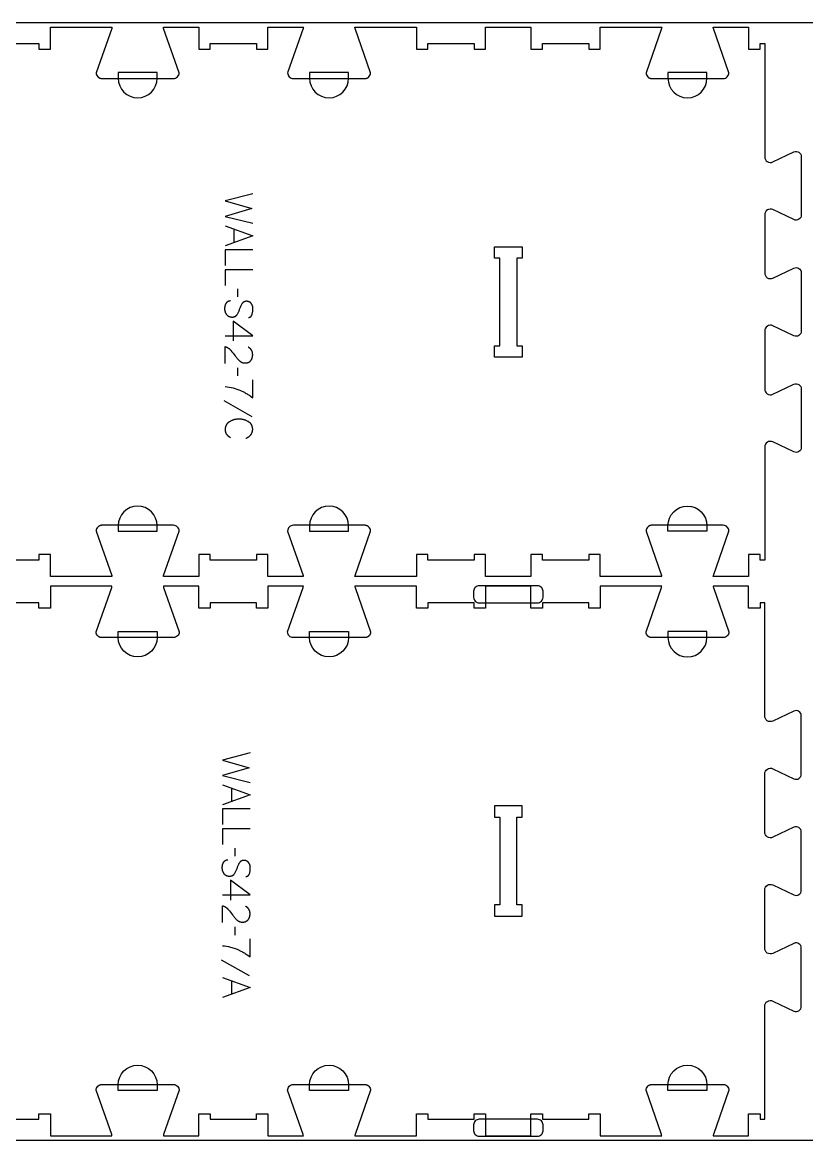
# Model space of a CAD drawing. Extents: x -1151 to 2032, y -19593 to -11999.
# Drawn here: x 500 to 1356, y -15243 to -14023 of the extents above; entities that cross this region are included whole.
import ezdxf

# ---------------------------------------------------------------- set-up
doc = ezdxf.new("R2010")
doc.units = 0
for name, color, linetype in [('0_SHEET_SPRUCEPLY_2440X122', 1, 'CONTINUOUS'), ('1_ANYTOOL_1MMDEEP_LABELS_S', 2, 'CONTINUOUS'), ('3_ANYTOOL_CUTTHROUGH_INSID', 4, 'CONTINUOUS'), ('4_ANYTOOL_CUTTHROUGH_OUTSI', 5, 'CONTINUOUS'), ('5_ANYTOOL_HALF_MILL_9MM_IN', 3, 'CONTINUOUS')]:
    doc.layers.add(name, color=color, linetype=linetype)

msp = doc.modelspace()

# ---------------------------------------------------------------- linework, layer by layer
at = {"layer": '0_SHEET_SPRUCEPLY_2440X122'}
msp.add_lwpolyline([(1660.5, -14023.3), (1660.5, -15243.3), (-779.5, -15243.3), (-779.5, -14023.3)], close=True, dxfattribs=at)
at = {"layer": '1_ANYTOOL_1MMDEEP_LABELS_S'}
for points in [[(751.2, -14210.4), (721.2, -14218.1), (750.3, -14226.5), (721.2, -14235), (751.2, -14242.5)], [(721.2, -14245.1), (751.2, -14256), (721.2, -14267)], [(730.7, -14248.5), (730.7, -14263.5)], [(751.2, -14271.3), (721.2, -14271.3), (721.2, -14288.4)], [(751.2, -14293.1), (721.2, -14293.1), (721.2, -14310.2)], [(735.1, -14322.9), (735, -14314.1)], [(746.6, -14345.1), (746.8, -14345.1), (746.9, -14345.1), (747, -14345.1), (747, -14345.1), (747.1, -14345.1), (747.2, -14345.1), (747.3, -14345.1), (747.4, -14345), (747.5, -14345), (747.6, -14345), (747.7, -14345), (747.7, -14345), (747.8, -14344.9), (747.9, -14344.9), (748, -14344.9), (748.1, -14344.9), (748.1, -14344.8), (748.2, -14344.8), (748.3, -14344.8), (748.4, -14344.8), (748.4, -14344.7), (748.5, -14344.7), (748.6, -14344.6), (748.6, -14344.6), (748.7, -14344.6), (748.8, -14344.5), (748.8, -14344.5), (748.9, -14344.4), (749, -14344.4), (749, -14344.3), (749.1, -14344.3), (749.2, -14344.2), (749.2, -14344.2), (749.3, -14344.1), (749.3, -14344.1), (749.4, -14344), (749.5, -14343.9), (749.5, -14343.9), (749.6, -14343.8), (749.6, -14343.8), (749.7, -14343.7), (749.7, -14343.6), (749.8, -14343.6), (749.8, -14343.5), (749.9, -14343.4), (749.9, -14343.3), (750, -14343.3), (750, -14343.2), (750.1, -14343.1), (750.1, -14343), (750.1, -14342.9), (750.2, -14342.8), (750.3, -14342.6), (750.4, -14342.4), (750.4, -14342.2), (750.5, -14342), (750.6, -14341.8), (750.8, -14341), (751, -14340.2), (751.1, -14339.4), (751.3, -14338.7), (751.3, -14338.3), (751.4, -14337.9), (751.4, -14337.5), (751.5, -14337.2), (751.5, -14336.8), (751.5, -14336.4), (751.5, -14336.1), (751.5, -14335.7), (751.5, -14335.5), (751.5, -14335.3), (751.5, -14335.1), (751.5, -14334.9), (751.5, -14334.8), (751.4, -14334.6), (751.4, -14334.4), (751.4, -14334.2), (751.4, -14334), (751.3, -14333.8), (751.3, -14333.6), (751.3, -14333.5), (751.2, -14333.3), (751.2, -14333.1), (751.1, -14332.9), (751.1, -14332.8), (751, -14332.6), (750.9, -14332.4), (750.9, -14332.2), (750.8, -14332.1), (750.7, -14331.9), (750.7, -14331.7), (750.6, -14331.6), (750.5, -14331.4), (750.4, -14331.2), (750.3, -14331.1), (750.2, -14330.9), (750.1, -14330.7), (750, -14330.6), (749.9, -14330.4), (749.8, -14330.3), (749.7, -14330.1), (749.6, -14330), (749.5, -14329.8), (749.3, -14329.7), (749.2, -14329.5), (749.1, -14329.4), (749, -14329.3), (748.8, -14329.1), (748.7, -14329), (748.5, -14328.9), (748.4, -14328.8), (748.3, -14328.7), (748.1, -14328.6), (748, -14328.5), (747.8, -14328.4), (747.6, -14328.3), (747.5, -14328.2), (747.3, -14328.2), (747.1, -14328.1), (747, -14328), (746.8, -14328), (746.6, -14327.9), (746.4, -14327.9), (746.3, -14327.8), (746.1, -14327.8), (745.9, -14327.7), (745.7, -14327.7), (745.5, -14327.7), (745.3, -14327.7), (745.1, -14327.6), (744.9, -14327.6), (744.7, -14327.6), (744.5, -14327.6), (744.3, -14327.6), (744.1, -14327.6), (743.8, -14327.6), (743.6, -14327.7), (743.4, -14327.7), (743.2, -14327.7), (743.1, -14327.8), (742.9, -14327.8), (742.7, -14327.8), (742.5, -14327.9), (742.3, -14328), (742.1, -14328), (742.1, -14328), (742, -14328.1), (741.9, -14328.1), (741.8, -14328.2), (741.7, -14328.2), (741.6, -14328.2), (741.6, -14328.3), (741.5, -14328.3), (741.4, -14328.4), (741.3, -14328.4), (741.3, -14328.5), (741.2, -14328.5), (741.1, -14328.6), (741, -14328.6), (741, -14328.7), (740.9, -14328.7), (740.8, -14328.8), (740.7, -14328.8), (740.7, -14328.9), (740.6, -14329), (740.5, -14329), (740.5, -14329.1), (740.4, -14329.1), (740.3, -14329.2), (740.2, -14329.3), (740.1, -14329.5), (740, -14329.6), (739.9, -14329.8), (739.7, -14329.9), (739.6, -14330.1), (739.5, -14330.3), (739.4, -14330.4), (739, -14331.2), (738.7, -14331.9), (738.3, -14332.6), (737.9, -14333.4), (737.6, -14334.2), (737.3, -14335), (736.9, -14335.8), (736.6, -14336.6), (736.3, -14337.4), (736, -14338.2), (735.6, -14339), (735.3, -14339.8), (734.9, -14340.5), (734.5, -14341.3), (734.1, -14342), (733.7, -14342.7), (733.6, -14342.8), (733.5, -14343), (733.3, -14343.1), (733.3, -14343.2), (733.2, -14343.3), (733.2, -14343.4), (733.1, -14343.4), (733, -14343.5), (733, -14343.6), (732.9, -14343.6), (732.8, -14343.7), (732.8, -14343.8), (732.7, -14343.8), (732.6, -14343.9), (732.6, -14343.9), (732.5, -14344), (732.4, -14344.1), (732.3, -14344.1), (732.3, -14344.2), (732.2, -14344.2), (732.1, -14344.3), (732, -14344.3), (732, -14344.4), (731.9, -14344.4), (731.8, -14344.4), (731.7, -14344.5), (731.6, -14344.5), (731.5, -14344.6), (731.5, -14344.6), (731.4, -14344.6), (731.3, -14344.7), (731.2, -14344.7), (731.1, -14344.7), (731, -14344.8), (730.9, -14344.8), (730.8, -14344.8), (730.8, -14344.9), (730.6, -14344.9), (730.4, -14345), (730.2, -14345), (730, -14345), (729.8, -14345), (729.6, -14345.1), (729.4, -14345.1), (729.1, -14345.1), (728.9, -14345.1), (728.7, -14345.1), (728.5, -14345.1), (728.2, -14345.1), (728, -14345), (727.8, -14345), (727.6, -14345), (727.3, -14344.9), (727.1, -14344.9), (726.9, -14344.9), (726.7, -14344.8), (726.5, -14344.8), (726.3, -14344.7), (726.1, -14344.6), (725.9, -14344.6), (725.7, -14344.5), (725.5, -14344.4), (725.3, -14344.3), (725.2, -14344.2), (725, -14344.1), (724.8, -14344), (724.6, -14343.9), (724.5, -14343.8), (724.3, -14343.7), (724.2, -14343.6), (724, -14343.4), (723.9, -14343.3), (723.7, -14343.2), (723.6, -14343), (723.4, -14342.9), (723.3, -14342.7), (723.2, -14342.6), (723, -14342.4), (722.9, -14342.2), (722.8, -14342.1), (722.7, -14341.9), (722.5, -14341.5), (722.3, -14341.2), (722.1, -14340.8), (721.9, -14340.4), (721.7, -14340.1), (721.6, -14339.7), (721.5, -14339.5), (721.4, -14339.3), (721.4, -14339.1), (721.3, -14338.9), (721.3, -14338.7), (721.2, -14338.5), (721.2, -14338.3), (721.1, -14338.1), (721.1, -14337.9), (721, -14337.7), (721, -14337.5), (721, -14337.3), (720.9, -14337.1), (720.9, -14336.9), (720.9, -14336.5), (720.8, -14336.1), (720.8, -14335.7), (720.8, -14335.3), (720.8, -14334.9), (720.9, -14334.5), (720.9, -14334.1), (721, -14333.7), (721, -14333.3), (721.1, -14332.9), (721.2, -14332.5), (721.3, -14332.1), (721.4, -14331.8), (721.5, -14331.4), (721.7, -14331), (721.8, -14330.7), (722, -14330.3), (722.2, -14330), (722.4, -14329.6), (722.5, -14329.5), (722.6, -14329.3), (722.7, -14329.1), (722.8, -14329), (722.9, -14328.8), (723, -14328.7), (723.1, -14328.6), (723.3, -14328.4), (723.4, -14328.3), (723.5, -14328.2), (723.6, -14328.1), (723.8, -14328), (723.8, -14327.9), (723.9, -14327.9), (724, -14327.8), (724, -14327.8), (724.1, -14327.7), (724.2, -14327.7), (724.3, -14327.6), (724.3, -14327.6), (724.4, -14327.5), (724.5, -14327.5), (724.6, -14327.5), (724.6, -14327.4), (724.7, -14327.4), (724.8, -14327.3), (724.9, -14327.3), (724.9, -14327.3), (725, -14327.2), (725.1, -14327.2), (725.2, -14327.2), (725.3, -14327.2), (725.4, -14327.1), (725.6, -14327.1), (725.8, -14327), (725.9, -14327), (726.1, -14327), (726.3, -14326.9), (726.5, -14326.9), (726.7, -14326.9), (726.8, -14326.9), (727, -14326.9)], [(721.2, -14365.1), (751.2, -14365.2), (729.8, -14349.1)], [(729.8, -14349.1), (729.8, -14370.9)], [(721.2, -14395.3), (721.3, -14377), (721.7, -14377.2), (721.9, -14377.3), (722.2, -14377.3), (722.4, -14377.4), (722.6, -14377.5), (722.8, -14377.6), (723, -14377.7), (723.2, -14377.8), (723.4, -14377.9), (723.6, -14378), (723.8, -14378.1), (724, -14378.2), (724.2, -14378.4), (724.4, -14378.5), (724.6, -14378.6), (724.8, -14378.7), (725, -14378.9), (725.2, -14379), (725.4, -14379.1), (725.6, -14379.3), (725.7, -14379.4), (725.9, -14379.6), (726.1, -14379.7), (726.3, -14379.9), (726.4, -14380), (726.6, -14380.2), (726.8, -14380.4), (726.9, -14380.5), (727.1, -14380.7), (727.4, -14381.1), (728.6, -14382.6), (729.8, -14384.1), (731, -14385.6), (732.1, -14387.1), (732.7, -14387.8), (733.2, -14388.6), (733.8, -14389.3), (734.4, -14390), (735, -14390.6), (735.6, -14391.3), (736.2, -14391.9), (736.8, -14392.5), (737, -14392.6), (737.1, -14392.8), (737.3, -14392.9), (737.5, -14393.1), (737.6, -14393.2), (737.8, -14393.3), (738, -14393.4), (738.1, -14393.5), (738.3, -14393.6), (738.5, -14393.7), (738.7, -14393.8), (738.8, -14393.9), (739, -14394), (739.2, -14394.1), (739.4, -14394.2), (739.6, -14394.3), (739.8, -14394.3), (740, -14394.4), (740.2, -14394.5), (740.4, -14394.5), (740.6, -14394.6), (740.8, -14394.6), (741, -14394.7), (741.2, -14394.7), (741.4, -14394.7), (741.6, -14394.8), (741.8, -14394.8), (742, -14394.8), (742.3, -14394.8), (742.5, -14394.9), (742.7, -14394.9), (742.9, -14394.9), (743.2, -14394.9), (743.4, -14394.9), (743.7, -14394.8), (743.9, -14394.8), (744.2, -14394.8), (744.4, -14394.8), (744.6, -14394.7), (744.8, -14394.7), (745.1, -14394.7), (745.3, -14394.6), (745.5, -14394.6), (745.7, -14394.5), (745.9, -14394.4), (746.1, -14394.4), (746.3, -14394.3), (746.5, -14394.2), (746.7, -14394.1), (746.9, -14394.1), (747, -14394), (747.2, -14393.9), (747.4, -14393.8), (747.6, -14393.7), (747.7, -14393.6), (747.9, -14393.4), (748.1, -14393.3), (748.2, -14393.2), (748.4, -14393.1), (748.5, -14392.9), (748.7, -14392.8), (748.8, -14392.6), (748.9, -14392.5), (749.1, -14392.3), (749.2, -14392.2), (749.3, -14392), (749.4, -14391.8), (749.6, -14391.7), (749.7, -14391.5), (749.8, -14391.3), (749.9, -14391.2), (750, -14391), (750.1, -14390.8), (750.2, -14390.6), (750.3, -14390.4), (750.3, -14390.2), (750.4, -14390.1), (750.5, -14389.9), (750.6, -14389.7), (750.6, -14389.5), (750.7, -14389.3), (750.8, -14389.1), (750.8, -14388.9), (750.9, -14388.7), (750.9, -14388.4), (751, -14388.2), (751, -14388), (751, -14387.8), (751.1, -14387.6), (751.1, -14387.3), (751.1, -14387.1), (751.1, -14386.9), (751.2, -14386.7), (751.2, -14386.4), (751.2, -14385.9), (751.2, -14385.6), (751.1, -14385.2), (751.1, -14384.9), (751.1, -14384.5), (751, -14384.2), (751, -14383.8), (750.9, -14383.5), (750.9, -14383.2), (750.8, -14382.9), (750.7, -14382.7), (750.7, -14382.6), (750.6, -14382.4), (750.6, -14382.3), (750.5, -14382.1), (750.5, -14382), (750.4, -14381.8), (750.3, -14381.7), (750.3, -14381.6), (750.2, -14381.4), (750.1, -14381.3), (750, -14381.1), (750, -14381), (749.9, -14380.9), (749.8, -14380.7), (749.7, -14380.6), (749.6, -14380.5), (749.6, -14380.4), (749.5, -14380.2), (749.4, -14380.1), (749.3, -14380), (749.2, -14379.9), (749.1, -14379.7), (749, -14379.6), (748.9, -14379.5), (748.8, -14379.4), (748.6, -14379.3), (748.5, -14379.2), (748.4, -14379.1), (748.3, -14379), (748.2, -14378.8), (748.1, -14378.7), (747.8, -14378.5), (747.5, -14378.3), (747.3, -14378.2), (747, -14378), (746.7, -14377.8), (746.4, -14377.6), (746.1, -14377.5)], [(735.1, -14409), (735, -14400.3)], [(721.2, -14420.6), (723.3, -14420.9), (725.5, -14421.2), (727.7, -14421.6), (729.8, -14422.1), (733.8, -14423.4), (734.9, -14423.7), (736, -14424.1), (737, -14424.5), (738, -14424.9), (741.2, -14426.5), (742.2, -14426.9), (743.1, -14427.4), (744, -14428), (745, -14428.5), (745.9, -14429.1), (746.9, -14429.8), (747.9, -14430.5), (748.9, -14431.2), (751.2, -14432.9), (751.2, -14413.3)], [(750.7, -14453.5), (719.9, -14436.3)], [(743.7, -14477.1), (744.1, -14476.9), (744.5, -14476.8), (744.9, -14476.6), (745.2, -14476.4), (745.6, -14476.2), (746, -14476), (746.3, -14475.8), (746.6, -14475.5), (747, -14475.3), (747.3, -14475.1), (747.6, -14474.8), (747.9, -14474.5), (748.2, -14474.2), (748.5, -14474), (748.8, -14473.7), (749, -14473.4), (749.2, -14473.2), (749.3, -14473), (749.4, -14472.9), (749.5, -14472.7), (749.7, -14472.5), (749.8, -14472.4), (749.9, -14472.2), (750, -14472), (750.1, -14471.9), (750.2, -14471.7), (750.3, -14471.5), (750.3, -14471.3), (750.4, -14471.1), (750.5, -14471), (750.6, -14470.8), (750.6, -14470.6), (750.7, -14470.4), (750.8, -14470.2), (750.8, -14470), (750.9, -14469.8), (750.9, -14469.6), (751, -14469.4), (751, -14469.2), (751, -14469), (751.1, -14468.8), (751.1, -14468.6), (751.1, -14468.3), (751.1, -14468.1), (751.2, -14467.9), (751.2, -14467.7), (751.2, -14467.5), (751.2, -14467.2), (751.2, -14466.9), (751.2, -14466.6), (751.1, -14466.2), (751.1, -14465.9), (751.1, -14465.6), (751, -14465.3), (750.9, -14465), (750.9, -14464.7), (750.8, -14464.4), (750.7, -14464.1), (750.6, -14463.8), (750.5, -14463.5), (750.4, -14463.2), (750.3, -14463.1), (750.3, -14462.9), (750.2, -14462.8), (750.1, -14462.7), (750.1, -14462.5), (750, -14462.4), (749.9, -14462.3), (749.8, -14462.1), (749.8, -14462), (749.7, -14461.9), (749.6, -14461.8), (749.5, -14461.6), (749.4, -14461.5), (749.3, -14461.4), (749.1, -14461.2), (749, -14460.9), (748.7, -14460.7), (748.5, -14460.5), (748.3, -14460.3), (748.1, -14460.1), (747.8, -14459.9), (747.6, -14459.7), (747.3, -14459.5), (747, -14459.3), (746.8, -14459.1), (746.5, -14458.9), (745.9, -14458.6), (745.3, -14458.3), (744.7, -14458), (744.1, -14457.7), (743.5, -14457.4), (742.8, -14457.2), (742.2, -14457), (741.6, -14456.8), (740.9, -14456.6), (740.2, -14456.5), (739.6, -14456.4), (738.9, -14456.3), (738.2, -14456.2), (737.6, -14456.1), (736.9, -14456.1), (736.2, -14456.1), (735.5, -14456.1), (734.8, -14456.1), (734.1, -14456.2), (733.4, -14456.3), (732.7, -14456.4), (732.1, -14456.5), (731.4, -14456.6), (731.1, -14456.7), (730.8, -14456.8), (730.5, -14456.9), (730.1, -14457), (729.8, -14457.1), (729.5, -14457.2), (729.2, -14457.3), (728.9, -14457.5), (728.3, -14457.7), (727.7, -14458), (727, -14458.3), (726.5, -14458.6), (725.9, -14459), (725.6, -14459.1), (725.3, -14459.3), (725, -14459.5), (724.8, -14459.7), (724.5, -14459.9), (724.3, -14460.1), (724, -14460.3), (723.8, -14460.6), (723.6, -14460.8), (723.4, -14461), (723.2, -14461.3), (723.1, -14461.4), (723, -14461.5), (722.9, -14461.6), (722.8, -14461.8), (722.7, -14461.9), (722.7, -14462), (722.6, -14462.1), (722.5, -14462.3), (722.4, -14462.4), (722.3, -14462.5), (722.3, -14462.7), (722.2, -14462.8), (722.1, -14463.1), (721.9, -14463.4), (721.8, -14463.7), (721.7, -14464), (721.6, -14464.3), (721.5, -14464.6), (721.5, -14464.9), (721.4, -14465.2), (721.3, -14465.5), (721.3, -14465.9), (721.2, -14466.2), (721.2, -14466.5), (721.2, -14466.9), (721.2, -14467.2), (721.2, -14467.6), (721.2, -14468), (721.2, -14468.3), (721.2, -14468.5), (721.2, -14468.7), (721.2, -14468.9), (721.3, -14469.1), (721.3, -14469.3), (721.3, -14469.4), (721.4, -14469.6), (721.4, -14469.8), (721.4, -14469.9), (721.5, -14470.1), (721.5, -14470.3), (721.6, -14470.4), (721.6, -14470.6), (721.7, -14470.8), (721.7, -14470.9), (721.8, -14471.1), (721.9, -14471.2), (721.9, -14471.4), (722, -14471.5), (722.1, -14471.7), (722.2, -14471.8), (722.2, -14472), (722.3, -14472.1), (722.4, -14472.3), (722.5, -14472.4), (722.6, -14472.5), (722.7, -14472.7), (722.8, -14472.8), (723, -14473.1), (723.2, -14473.3), (723.4, -14473.6), (723.7, -14473.8), (723.9, -14474.1), (724.2, -14474.3), (724.4, -14474.6), (724.7, -14474.8), (724.9, -14475), (725.2, -14475.2), (725.5, -14475.4), (725.8, -14475.6), (726.1, -14475.8), (726.4, -14476), (726.7, -14476.2), (727, -14476.4)], [(748.3, -14820.3), (718.3, -14828.1), (747.4, -14836.5), (718.3, -14845), (748.3, -14852.5)], [(718.3, -14855.1), (748.3, -14865.9), (718.3, -14877)], [(727.9, -14858.5), (727.9, -14873.4)], [(748.3, -14881.3), (718.3, -14881.3), (718.3, -14898.4)], [(748.3, -14903.1), (718.3, -14903.1), (718.3, -14920.2)], [(732.2, -14932.8), (732.1, -14924.1)], [(743.7, -14955.1), (743.9, -14955.1), (744, -14955.1), (744.1, -14955.1), (744.2, -14955.1), (744.3, -14955.1), (744.4, -14955), (744.4, -14955), (744.5, -14955), (744.6, -14955), (744.7, -14955), (744.8, -14955), (744.9, -14954.9), (744.9, -14954.9), (745, -14954.9), (745.1, -14954.9), (745.2, -14954.9), (745.3, -14954.8), (745.3, -14954.8), (745.4, -14954.8), (745.5, -14954.7), (745.6, -14954.7), (745.6, -14954.7), (745.7, -14954.6), (745.8, -14954.6), (745.8, -14954.5), (745.9, -14954.5), (746, -14954.5), (746, -14954.4), (746.1, -14954.4), (746.2, -14954.3), (746.2, -14954.3), (746.3, -14954.2), (746.4, -14954.2), (746.4, -14954.1), (746.5, -14954), (746.5, -14954), (746.6, -14953.9), (746.6, -14953.9), (746.7, -14953.8), (746.8, -14953.7), (746.8, -14953.7), (746.9, -14953.6), (746.9, -14953.5), (747, -14953.5), (747, -14953.4), (747.1, -14953.3), (747.1, -14953.2), (747.1, -14953.2), (747.2, -14953.1), (747.2, -14953), (747.3, -14952.9), (747.4, -14952.7), (747.4, -14952.6), (747.5, -14952.4), (747.6, -14952.2), (747.6, -14952), (747.7, -14951.8), (747.9, -14951), (748.1, -14950.2), (748.3, -14949.4), (748.4, -14948.6), (748.5, -14948.3), (748.5, -14947.9), (748.6, -14947.5), (748.6, -14947.1), (748.6, -14946.8), (748.6, -14946.4), (748.6, -14946.1), (748.6, -14945.7), (748.6, -14945.5), (748.6, -14945.3), (748.6, -14945.1), (748.6, -14944.9), (748.6, -14944.7), (748.6, -14944.5), (748.6, -14944.4), (748.5, -14944.2), (748.5, -14944), (748.5, -14943.8), (748.4, -14943.6), (748.4, -14943.4), (748.3, -14943.3), (748.3, -14943.1), (748.2, -14942.9), (748.2, -14942.7), (748.1, -14942.6), (748.1, -14942.4), (748, -14942.2), (747.9, -14942), (747.9, -14941.9), (747.8, -14941.7), (747.7, -14941.5), (747.6, -14941.4), (747.5, -14941.2), (747.4, -14941), (747.3, -14940.9), (747.3, -14940.7), (747.1, -14940.6), (747, -14940.4), (746.9, -14940.2), (746.8, -14940.1), (746.7, -14939.9), (746.6, -14939.8), (746.5, -14939.6), (746.3, -14939.5), (746.2, -14939.4), (746.1, -14939.2), (746, -14939.1), (745.8, -14939), (745.7, -14938.9), (745.5, -14938.8), (745.4, -14938.7), (745.2, -14938.6), (745.1, -14938.5), (744.9, -14938.4), (744.8, -14938.3), (744.6, -14938.2), (744.4, -14938.1), (744.3, -14938.1), (744.1, -14938), (743.9, -14937.9), (743.8, -14937.9), (743.6, -14937.8), (743.4, -14937.8), (743.2, -14937.8), (743, -14937.7), (742.8, -14937.7), (742.6, -14937.7), (742.4, -14937.6), (742.2, -14937.6), (742, -14937.6), (741.8, -14937.6), (741.6, -14937.6), (741.4, -14937.6), (741.2, -14937.6), (741, -14937.6), (740.8, -14937.6), (740.6, -14937.7), (740.4, -14937.7), (740.2, -14937.7), (740, -14937.8), (739.8, -14937.8), (739.6, -14937.9), (739.5, -14937.9), (739.3, -14938), (739.2, -14938), (739.1, -14938.1), (739, -14938.1), (738.9, -14938.1), (738.9, -14938.2), (738.8, -14938.2), (738.7, -14938.3), (738.6, -14938.3), (738.5, -14938.3), (738.5, -14938.4), (738.4, -14938.4), (738.3, -14938.5), (738.2, -14938.5), (738.2, -14938.6), (738.1, -14938.6), (738, -14938.7), (737.9, -14938.8), (737.9, -14938.8), (737.8, -14938.9), (737.7, -14938.9), (737.7, -14939), (737.6, -14939.1), (737.5, -14939.1), (737.5, -14939.2), (737.3, -14939.3), (737.2, -14939.5), (737.1, -14939.6), (737, -14939.8), (736.9, -14939.9), (736.8, -14940.1), (736.7, -14940.3), (736.6, -14940.4), (736.2, -14941.1), (735.8, -14941.9), (735.4, -14942.6), (735.1, -14943.4), (734.7, -14944.2), (734.4, -14945), (734.1, -14945.8), (733.8, -14946.6), (733.4, -14947.4), (733.1, -14948.2), (732.8, -14949), (732.4, -14949.8), (732, -14950.5), (731.6, -14951.2), (731.2, -14952), (730.8, -14952.6), (730.7, -14952.8), (730.6, -14953), (730.5, -14953.1), (730.4, -14953.2), (730.4, -14953.3), (730.3, -14953.3), (730.2, -14953.4), (730.2, -14953.5), (730.1, -14953.5), (730, -14953.6), (730, -14953.7), (729.9, -14953.7), (729.8, -14953.8), (729.8, -14953.9), (729.7, -14953.9), (729.6, -14954), (729.5, -14954), (729.5, -14954.1), (729.4, -14954.1), (729.3, -14954.2), (729.2, -14954.2), (729.2, -14954.3), (729.1, -14954.3), (729, -14954.4), (728.9, -14954.4), (728.8, -14954.5), (728.8, -14954.5), (728.7, -14954.6), (728.6, -14954.6), (728.5, -14954.6), (728.4, -14954.7), (728.3, -14954.7), (728.3, -14954.7), (728.2, -14954.8), (728.1, -14954.8), (728, -14954.8), (727.9, -14954.8), (727.7, -14954.9), (727.5, -14954.9), (727.3, -14955), (727.1, -14955), (726.9, -14955), (726.7, -14955), (726.5, -14955.1), (726.3, -14955.1), (726.1, -14955.1), (725.8, -14955.1), (725.6, -14955.1), (725.4, -14955), (725.1, -14955), (724.9, -14955), (724.7, -14955), (724.5, -14954.9), (724.3, -14954.9), (724, -14954.8), (723.8, -14954.8), (723.6, -14954.7), (723.4, -14954.7), (723.2, -14954.6), (723, -14954.5), (722.8, -14954.5), (722.7, -14954.4), (722.5, -14954.3), (722.3, -14954.2), (722.1, -14954.1), (721.9, -14954), (721.8, -14953.9), (721.6, -14953.8), (721.5, -14953.7), (721.3, -14953.5), (721.1, -14953.4), (721, -14953.3), (720.9, -14953.1), (720.7, -14953), (720.6, -14952.9), (720.4, -14952.7), (720.3, -14952.5), (720.2, -14952.4), (720.1, -14952.2), (719.9, -14952), (719.8, -14951.9), (719.6, -14951.5), (719.4, -14951.1), (719.2, -14950.8), (719, -14950.4), (718.9, -14950), (718.7, -14949.7), (718.6, -14949.5), (718.6, -14949.3), (718.5, -14949.1), (718.4, -14948.9), (718.4, -14948.7), (718.3, -14948.5), (718.3, -14948.3), (718.2, -14948.1), (718.2, -14947.9), (718.2, -14947.7), (718.1, -14947.5), (718.1, -14947.3), (718.1, -14947.1), (718, -14946.9), (718, -14946.5), (718, -14946.1), (718, -14945.7), (718, -14945.3), (718, -14944.9), (718, -14944.4), (718, -14944.1), (718.1, -14943.7), (718.2, -14943.3), (718.2, -14942.9), (718.3, -14942.5), (718.4, -14942.1), (718.5, -14941.7), (718.7, -14941.4), (718.8, -14941), (719, -14940.7), (719.1, -14940.3), (719.3, -14940), (719.5, -14939.6), (719.6, -14939.4), (719.7, -14939.3), (719.8, -14939.1), (719.9, -14939), (720, -14938.8), (720.1, -14938.7), (720.3, -14938.5), (720.4, -14938.4), (720.5, -14938.3), (720.6, -14938.2), (720.8, -14938), (720.9, -14937.9), (721, -14937.9), (721, -14937.8), (721.1, -14937.8), (721.2, -14937.7), (721.2, -14937.7), (721.3, -14937.6), (721.4, -14937.6), (721.5, -14937.6), (721.5, -14937.5), (721.6, -14937.5), (721.7, -14937.4), (721.8, -14937.4), (721.8, -14937.4), (721.9, -14937.3), (722, -14937.3), (722.1, -14937.3), (722.1, -14937.2), (722.2, -14937.2), (722.3, -14937.2), (722.4, -14937.1), (722.6, -14937.1), (722.7, -14937), (722.9, -14937), (723.1, -14937), (723.2, -14936.9), (723.4, -14936.9), (723.6, -14936.9), (723.8, -14936.9), (724, -14936.9), (724.2, -14936.9)], [(718.3, -14975.1), (748.3, -14975.1), (727, -14959.1)], [(727, -14959.1), (727, -14980.9)], [(718.3, -15005.3), (718.4, -14987), (718.8, -14987.2), (719.1, -14987.2), (719.3, -14987.3), (719.5, -14987.4), (719.7, -14987.5), (719.9, -14987.6), (720.2, -14987.7), (720.4, -14987.8), (720.6, -14987.9), (720.8, -14988), (721, -14988.1), (721.2, -14988.2), (721.4, -14988.3), (721.6, -14988.5), (721.8, -14988.6), (722, -14988.7), (722.1, -14988.8), (722.3, -14989), (722.5, -14989.1), (722.7, -14989.3), (722.9, -14989.4), (723.1, -14989.6), (723.2, -14989.7), (723.4, -14989.9), (723.6, -14990), (723.7, -14990.2), (723.9, -14990.4), (724.1, -14990.5), (724.2, -14990.7), (724.5, -14991.1), (725.8, -14992.5), (726.9, -14994), (728.1, -14995.5), (729.2, -14997.1), (729.8, -14997.8), (730.4, -14998.5), (730.9, -14999.3), (731.5, -14999.9), (732.1, -15000.6), (732.7, -15001.3), (733.3, -15001.9), (733.9, -15002.5), (734.1, -15002.6), (734.3, -15002.8), (734.4, -15002.9), (734.6, -15003), (734.7, -15003.2), (734.9, -15003.3), (735.1, -15003.4), (735.3, -15003.5), (735.4, -15003.6), (735.6, -15003.7), (735.8, -15003.8), (736, -15003.9), (736.2, -15004), (736.3, -15004.1), (736.5, -15004.2), (736.7, -15004.3), (736.9, -15004.3), (737.1, -15004.4), (737.3, -15004.5), (737.5, -15004.5), (737.7, -15004.6), (737.9, -15004.6), (738.1, -15004.7), (738.3, -15004.7), (738.5, -15004.7), (738.7, -15004.8), (739, -15004.8), (739.2, -15004.8), (739.4, -15004.8), (739.6, -15004.8), (739.8, -15004.8), (740.1, -15004.8), (740.3, -15004.8), (740.6, -15004.8), (740.8, -15004.8), (741.1, -15004.8), (741.3, -15004.8), (741.5, -15004.8), (741.7, -15004.7), (742, -15004.7), (742.2, -15004.6), (742.4, -15004.6), (742.6, -15004.5), (742.8, -15004.5), (743, -15004.4), (743.2, -15004.4), (743.4, -15004.3), (743.6, -15004.2), (743.8, -15004.1), (744, -15004), (744.2, -15003.9), (744.4, -15003.9), (744.5, -15003.8), (744.7, -15003.6), (744.9, -15003.5), (745, -15003.4), (745.2, -15003.3), (745.3, -15003.2), (745.5, -15003), (745.6, -15002.9), (745.8, -15002.8), (745.9, -15002.6), (746.1, -15002.5), (746.2, -15002.3), (746.3, -15002.2), (746.5, -15002), (746.6, -15001.8), (746.7, -15001.7), (746.8, -15001.5), (746.9, -15001.3), (747, -15001.1), (747.1, -15001), (747.2, -15000.8), (747.3, -15000.6), (747.4, -15000.4), (747.5, -15000.2), (747.6, -15000), (747.6, -14999.8), (747.7, -14999.6), (747.8, -14999.5), (747.8, -14999.2), (747.9, -14999), (748, -14998.8), (748, -14998.6), (748.1, -14998.4), (748.1, -14998.2), (748.1, -14998), (748.2, -14997.8), (748.2, -14997.5), (748.2, -14997.3), (748.3, -14997.1), (748.3, -14996.9), (748.3, -14996.6), (748.3, -14996.4), (748.3, -14995.9), (748.3, -14995.6), (748.3, -14995.2), (748.3, -14994.8), (748.2, -14994.5), (748.2, -14994.2), (748.1, -14993.8), (748.1, -14993.5), (748, -14993.2), (747.9, -14992.9), (747.9, -14992.7), (747.8, -14992.6), (747.8, -14992.4), (747.7, -14992.3), (747.6, -14992.1), (747.6, -14992), (747.5, -14991.8), (747.5, -14991.7), (747.4, -14991.5), (747.3, -14991.4), (747.3, -14991.3), (747.2, -14991.1), (747.1, -14991), (747, -14990.8), (746.9, -14990.7), (746.9, -14990.6), (746.8, -14990.5), (746.7, -14990.3), (746.6, -14990.2), (746.5, -14990.1), (746.4, -14990), (746.3, -14989.8), (746.2, -14989.7), (746.1, -14989.6), (746, -14989.5), (745.9, -14989.4), (745.8, -14989.3), (745.7, -14989.2), (745.6, -14989), (745.4, -14988.9), (745.3, -14988.8), (745.2, -14988.7), (744.9, -14988.5), (744.7, -14988.3), (744.4, -14988.1), (744.1, -14988), (743.8, -14987.8), (743.5, -14987.6), (743.2, -14987.4)], [(732.2, -15019), (732.1, -15010.2)], [(718.3, -15030.6), (720.5, -15030.9), (722.7, -15031.2), (724.8, -15031.6), (727, -15032.1), (730.9, -15033.3), (732, -15033.7), (733.1, -15034.1), (734.1, -15034.5), (735.1, -15034.9), (738.4, -15036.5), (739.3, -15036.9), (740.2, -15037.4), (741.2, -15037.9), (742.1, -15038.5), (743.1, -15039.1), (744, -15039.8), (745, -15040.4), (746, -15041.1), (748.3, -15042.9), (748.3, -15023.3)], [(747.8, -15063.5), (717.1, -15046.3)], [(718.3, -15065.2), (748.3, -15076.1), (718.3, -15087.1)], [(727.9, -15068.7), (727.9, -15083.6)]]:
    msp.add_lwpolyline(points, dxfattribs=at)
at = {"layer": '3_ANYTOOL_CUTTHROUGH_INSID', "color": 4}
for points in [[(1045.1, -14388.5), (1014.9, -14388.5), (1014.9, -14376), (1020.9, -14376), (1020.9, -14280.5), (1014.9, -14280.5), (1014.9, -14268), (1045.4, -14268), (1045.4, -14280.5), (1039.4, -14280.5), (1039.4, -14376), (1045.4, -14376), (1045.4, -14388.5)], [(1045.1, -14878), (1014.9, -14878), (1014.9, -14890.5), (1020.9, -14890.5), (1020.9, -14986), (1014.9, -14986), (1014.9, -14998.5), (1045.4, -14998.5), (1045.4, -14986), (1039.4, -14986), (1039.4, -14890.5), (1045.4, -14890.5), (1045.4, -14878)]]:
    msp.add_lwpolyline(points, close=True, dxfattribs=at)
at = {"layer": '4_ANYTOOL_CUTTHROUGH_OUTSI', "color": 5}
for points in [[(467.4, -14046.5), (517.9, -14046.5), (517.9, -14052.5), (530.4, -14052.5), (530.4, -14028.5), (580.1, -14028.5), (597.6, -14028.5), (597.6, -14028.5, -0.061485), (597.3, -14029.9), (580.4, -14078.2), (580.4, -14078.2), (580.4, -14078.3), (580.4, -14078.3, 0.198912), (582.3, -14082.7), (582.4, -14082.8), (582.5, -14082.9), (582.6, -14083), (582.7, -14083.1), (582.8, -14083.2), (582.9, -14083.3), (583.1, -14083.4), (583.2, -14083.5), (583.3, -14083.6), (583.5, -14083.6), (583.6, -14083.7), (583.7, -14083.8), (583.9, -14083.9), (584, -14083.9), (584.1, -14084), (584.3, -14084.1), (584.4, -14084.1), (584.6, -14084.2), (584.7, -14084.2), (584.9, -14084.3), (585, -14084.3), (585.2, -14084.3), (585.3, -14084.4), (585.5, -14084.4), (585.6, -14084.4), (585.8, -14084.5), (585.9, -14084.5), (586.1, -14084.5), (586.2, -14084.5), (586.4, -14084.5), (586.5, -14084.5), (586.7, -14084.5), (664.7, -14084.5, 0.414214), (670.9, -14078.3), (670.9, -14078.2), (670.9, -14078.2), (654, -14029.9), (654, -14029.9, -0.061485), (653.8, -14028.5), (692.4, -14028.5), (692.4, -14052.5), (704.9, -14052.5), (704.9, -14046.5), (755.4, -14046.5), (755.4, -14052.5), (767.9, -14052.5), (767.9, -14028.5), (806.5, -14028.5), (806.5, -14028.5, -0.061485), (806.2, -14029.9), (789.3, -14078.2), (789.3, -14078.2), (789.3, -14078.3), (789.3, -14078.3, 0.414214), (795.6, -14084.5), (873.6, -14084.5), (873.7, -14084.5), (873.9, -14084.5), (874, -14084.5), (874.2, -14084.5), (874.3, -14084.5), (874.5, -14084.5), (874.6, -14084.4), (874.8, -14084.4), (874.9, -14084.4), (875.1, -14084.3), (875.2, -14084.3), (875.4, -14084.3), (875.5, -14084.2), (875.7, -14084.2), (875.8, -14084.1), (876, -14084.1), (876.1, -14084), (876.3, -14083.9), (876.4, -14083.9), (876.5, -14083.8), (876.7, -14083.7), (876.8, -14083.6), (876.9, -14083.6), (877.1, -14083.5), (877.2, -14083.4), (877.3, -14083.3), (877.4, -14083.2), (877.6, -14083.1), (877.7, -14083), (877.8, -14082.9), (877.9, -14082.8), (878, -14082.7, 0.198912), (879.8, -14078.3), (879.8, -14078.2), (879.8, -14078.2), (862.9, -14029.9), (862.9, -14029.9, -0.061485), (862.7, -14028.5), (880.1, -14028.5), (929.9, -14028.5), (929.9, -14052.5), (942.4, -14052.5), (942.4, -14046.5), (992.9, -14046.5), (992.9, -14052.5), (1005.4, -14052.5), (1005.4, -14028.5), (1054.9, -14028.5), (1054.9, -14052.5), (1067.4, -14052.5), (1067.4, -14046.5), (1117.9, -14046.5), (1117.9, -14052.5), (1130.4, -14052.5), (1130.4, -14028.5), (1197.6, -14028.5), (1197.6, -14028.5, -0.061485), (1197.3, -14029.9), (1180.4, -14078.2), (1180.4, -14078.2), (1180.4, -14078.3), (1180.4, -14078.3, 0.198912), (1182.3, -14082.7), (1182.4, -14082.8), (1182.5, -14082.9), (1182.6, -14083), (1182.7, -14083.1), (1182.8, -14083.2), (1182.9, -14083.3), (1183.1, -14083.4), (1183.2, -14083.5), (1183.3, -14083.6), (1183.5, -14083.6), (1183.6, -14083.7), (1183.7, -14083.8), (1183.9, -14083.9), (1184, -14083.9), (1184.1, -14084), (1184.3, -14084.1), (1184.4, -14084.1), (1184.6, -14084.2), (1184.7, -14084.2), (1184.9, -14084.3), (1185, -14084.3), (1185.2, -14084.3), (1185.3, -14084.4), (1185.5, -14084.4), (1185.6, -14084.4), (1185.8, -14084.5), (1185.9, -14084.5), (1186.1, -14084.5), (1186.2, -14084.5), (1186.4, -14084.5), (1186.5, -14084.5), (1186.7, -14084.5), (1264.7, -14084.5, 0.414214), (1270.9, -14078.3), (1270.9, -14078.2), (1270.9, -14078.2), (1254, -14029.9), (1254, -14029.9, -0.061485), (1253.8, -14028.5), (1292.4, -14028.5), (1292.4, -14052.5), (1304.9, -14052.5), (1304.9, -14046.5), (1309.9, -14046.5), (1309.9, -14169.9), (1309.9, -14169.9, 0.551268), (1318.8, -14175.6), (1341.7, -14164.7, -0.551268), (1349.9, -14169.9), (1349.9, -14233.3, -0.551268), (1341.7, -14238.5), (1318.8, -14227.6, 0.551268), (1309.9, -14233.2), (1309.9, -14296.6, 0.257375), (1312.8, -14301.9, 0.257375), (1318.8, -14302.3), (1341.7, -14291.4, -0.551268), (1349.9, -14296.6), (1349.9, -14360, -0.551268), (1341.7, -14365.2), (1318.8, -14354.3, 0.551268), (1309.9, -14359.9), (1309.9, -14423.3, 0.551268), (1318.8, -14429), (1341.7, -14418.1, -0.551268), (1349.9, -14423.3), (1349.9, -14486.7, -0.551268), (1341.7, -14491.9), (1318.8, -14481, 0.551268), (1309.9, -14486.6), (1309.9, -14610), (1304.9, -14610), (1304.9, -14604), (1292.4, -14604), (1292.4, -14628), (1253.8, -14628), (1253.8, -14628, -0.061485), (1254, -14626.6), (1270.9, -14578.4), (1270.9, -14578.3), (1270.9, -14578.3), (1270.9, -14578.3, 0.414214), (1264.7, -14572), (1186.7, -14572), (1186.5, -14572), (1186.4, -14572), (1186.2, -14572), (1186.1, -14572.1), (1185.9, -14572.1), (1185.8, -14572.1), (1185.6, -14572.1), (1185.5, -14572.1), (1185.3, -14572.2), (1185.2, -14572.2), (1185, -14572.3), (1184.9, -14572.3), (1184.7, -14572.3), (1184.6, -14572.4), (1184.4, -14572.5), (1184.3, -14572.5), (1184.1, -14572.6), (1184, -14572.6), (1183.9, -14572.7), (1183.7, -14572.8), (1183.6, -14572.8), (1183.5, -14572.9), (1183.3, -14573), (1183.2, -14573.1), (1183.1, -14573.2), (1182.9, -14573.3), (1182.8, -14573.4), (1182.7, -14573.5), (1182.6, -14573.6), (1182.5, -14573.7), (1182.4, -14573.8), (1182.3, -14573.9, 0.198912), (1180.4, -14578.3), (1180.4, -14578.3), (1180.4, -14578.4), (1197.3, -14626.6), (1197.3, -14626.6, -0.061485), (1197.6, -14628), (1180.1, -14628), (1130.4, -14628), (1130.4, -14604), (1117.9, -14604), (1117.9, -14610), (1067.4, -14610), (1067.4, -14604), (1054.9, -14604), (1054.9, -14628), (1005.4, -14628), (1005.4, -14604), (992.9, -14604), (992.9, -14610), (942.4, -14610), (942.4, -14604), (929.9, -14604), (929.9, -14628), (862.7, -14628), (862.7, -14628, -0.061485), (862.9, -14626.6), (879.8, -14578.4), (879.8, -14578.3), (879.8, -14578.3), (879.8, -14578.3, 0.198912), (878, -14573.9), (877.9, -14573.8), (877.8, -14573.7), (877.7, -14573.6), (877.6, -14573.5), (877.4, -14573.4), (877.3, -14573.3), (877.2, -14573.2), (877.1, -14573.1), (876.9, -14573), (876.8, -14572.9), (876.7, -14572.8), (876.5, -14572.8), (876.4, -14572.7), (876.3, -14572.6), (876.1, -14572.6), (876, -14572.5), (875.8, -14572.5), (875.7, -14572.4), (875.5, -14572.3), (875.4, -14572.3), (875.2, -14572.3), (875.1, -14572.2), (874.9, -14572.2), (874.8, -14572.1), (874.6, -14572.1), (874.5, -14572.1), (874.3, -14572.1), (874.2, -14572.1), (874, -14572), (873.9, -14572), (873.7, -14572), (873.6, -14572), (795.6, -14572, 0.414214), (789.3, -14578.3), (789.3, -14578.3), (789.3, -14578.4), (806.2, -14626.6), (806.2, -14626.6, -0.061485), (806.5, -14628), (767.9, -14628), (767.9, -14604), (755.4, -14604), (755.4, -14610), (704.9, -14610), (704.9, -14604), (692.4, -14604), (692.4, -14628), (653.8, -14628), (653.8, -14628, -0.061485), (654, -14626.6), (670.9, -14578.4), (670.9, -14578.3), (670.9, -14578.3), (670.9, -14578.3, 0.414214), (664.7, -14572), (586.7, -14572), (586.5, -14572), (586.4, -14572), (586.2, -14572), (586.1, -14572.1), (585.9, -14572.1), (585.8, -14572.1), (585.6, -14572.1), (585.5, -14572.1), (585.3, -14572.2), (585.2, -14572.2), (585, -14572.3), (584.9, -14572.3), (584.7, -14572.3), (584.6, -14572.4), (584.4, -14572.5), (584.3, -14572.5), (584.1, -14572.6), (584, -14572.6), (583.9, -14572.7), (583.7, -14572.8), (583.6, -14572.8), (583.5, -14572.9), (583.3, -14573), (583.2, -14573.1), (583.1, -14573.2), (582.9, -14573.3), (582.8, -14573.4), (582.7, -14573.5), (582.6, -14573.6), (582.5, -14573.7), (582.4, -14573.8), (582.3, -14573.9, 0.198912), (580.4, -14578.3), (580.4, -14578.3), (580.4, -14578.4), (597.3, -14626.6), (597.3, -14626.6, -0.061485), (597.6, -14628), (530.4, -14628), (530.4, -14604), (517.9, -14604), (517.9, -14610), (467.4, -14610)], [(467.4, -15220), (517.9, -15220), (517.9, -15214), (530.4, -15214), (530.4, -15238), (597.6, -15238), (597.6, -15238, 0.061485), (597.3, -15236.6), (580.4, -15188.4), (580.4, -15188.3), (580.4, -15188.3), (580.4, -15188.3, -0.198912), (582.3, -15183.9), (582.4, -15183.8), (582.5, -15183.7), (582.6, -15183.6), (582.7, -15183.5), (582.8, -15183.4), (582.9, -15183.3), (583.1, -15183.2), (583.2, -15183.1), (583.3, -15183), (583.5, -15182.9), (583.6, -15182.8), (583.7, -15182.8), (583.9, -15182.7), (584, -15182.6), (584.1, -15182.6), (584.3, -15182.5), (584.4, -15182.5), (584.6, -15182.4), (584.7, -15182.3), (584.9, -15182.3), (585, -15182.3), (585.2, -15182.2), (585.3, -15182.2), (585.5, -15182.1), (585.6, -15182.1), (585.8, -15182.1), (585.9, -15182.1), (586.1, -15182.1), (586.2, -15182), (586.4, -15182), (586.5, -15182), (586.7, -15182), (664.7, -15182, -0.414214), (670.9, -15188.3), (670.9, -15188.3), (670.9, -15188.4), (654, -15236.6), (654, -15236.6, 0.061485), (653.8, -15238), (692.4, -15238), (692.4, -15214), (704.9, -15214), (704.9, -15220), (755.4, -15220), (755.4, -15214), (767.9, -15214), (767.9, -15238), (806.5, -15238), (806.5, -15238, 0.061485), (806.2, -15236.6), (789.3, -15188.4), (789.3, -15188.3), (789.3, -15188.3), (789.3, -15188.3, -0.414214), (795.6, -15182), (873.6, -15182), (873.7, -15182), (873.9, -15182), (874, -15182), (874.2, -15182.1), (874.3, -15182.1), (874.5, -15182.1), (874.6, -15182.1), (874.8, -15182.1), (874.9, -15182.2), (875.1, -15182.2), (875.2, -15182.3), (875.4, -15182.3), (875.5, -15182.3), (875.7, -15182.4), (875.8, -15182.5), (876, -15182.5), (876.1, -15182.6), (876.3, -15182.6), (876.4, -15182.7), (876.5, -15182.8), (876.7, -15182.8), (876.8, -15182.9), (876.9, -15183), (877.1, -15183.1), (877.2, -15183.2), (877.3, -15183.3), (877.4, -15183.4), (877.6, -15183.5), (877.7, -15183.6), (877.8, -15183.7), (877.9, -15183.8), (878, -15183.9, -0.198912), (879.8, -15188.3), (879.8, -15188.3), (879.8, -15188.4), (862.9, -15236.6), (862.9, -15236.6, 0.061485), (862.7, -15238), (880.1, -15238), (929.9, -15238), (929.9, -15214), (942.4, -15214), (942.4, -15220), (992.9, -15220), (992.9, -15214), (1005.4, -15214), (1005.4, -15238), (1054.9, -15238), (1054.9, -15214), (1067.4, -15214), (1067.4, -15220), (1117.9, -15220), (1117.9, -15214), (1130.4, -15214), (1130.4, -15238), (1197.6, -15238), (1197.6, -15238, 0.061485), (1197.3, -15236.6), (1180.4, -15188.4), (1180.4, -15188.3), (1180.4, -15188.3), (1180.4, -15188.3, -0.198912), (1182.3, -15183.9), (1182.4, -15183.8), (1182.5, -15183.7), (1182.6, -15183.6), (1182.7, -15183.5), (1182.8, -15183.4), (1182.9, -15183.3), (1183.1, -15183.2), (1183.2, -15183.1), (1183.3, -15183), (1183.5, -15182.9), (1183.6, -15182.8), (1183.7, -15182.8), (1183.9, -15182.7), (1184, -15182.6), (1184.1, -15182.6), (1184.3, -15182.5), (1184.4, -15182.5), (1184.6, -15182.4), (1184.7, -15182.3), (1184.9, -15182.3), (1185, -15182.3), (1185.2, -15182.2), (1185.3, -15182.2), (1185.5, -15182.1), (1185.6, -15182.1), (1185.8, -15182.1), (1185.9, -15182.1), (1186.1, -15182.1), (1186.2, -15182), (1186.4, -15182), (1186.5, -15182), (1186.7, -15182), (1264.7, -15182, -0.414214), (1270.9, -15188.3), (1270.9, -15188.3), (1270.9, -15188.4), (1254, -15236.6), (1254, -15236.6, 0.061485), (1253.8, -15238), (1292.4, -15238), (1292.4, -15214), (1304.9, -15214), (1304.9, -15220), (1309.9, -15220), (1309.9, -15096.6), (1309.9, -15096.6, -0.551268), (1318.8, -15091), (1341.7, -15101.9, 0.551268), (1349.9, -15096.7), (1349.9, -15033.3, 0.551268), (1341.7, -15028.1), (1318.8, -15039, -0.551268), (1309.9, -15033.3), (1309.9, -14969.9, -0.551268), (1318.8, -14964.3), (1341.7, -14975.2, 0.551268), (1349.9, -14970), (1349.9, -14906.6, 0.551268), (1341.7, -14901.4), (1318.8, -14912.3, -0.551268), (1309.9, -14906.6), (1309.9, -14843.2, -0.551268), (1318.8, -14837.6), (1341.7, -14848.5, 0.551268), (1349.9, -14843.3), (1349.9, -14779.9, 0.551268), (1341.7, -14774.7), (1318.8, -14785.6, -0.551268), (1309.9, -14779.9), (1309.9, -14656.5), (1304.9, -14656.5), (1304.9, -14662.5), (1292.4, -14662.5), (1292.4, -14638.5), (1253.8, -14638.5), (1253.8, -14638.5, 0.061485), (1254, -14639.9), (1270.9, -14688.2), (1270.9, -14688.2), (1270.9, -14688.3), (1270.9, -14688.3, -0.414214), (1264.7, -14694.5), (1186.7, -14694.5), (1186.5, -14694.5), (1186.4, -14694.5), (1186.2, -14694.5), (1186.1, -14694.5), (1185.9, -14694.5), (1185.8, -14694.5), (1185.6, -14694.4), (1185.5, -14694.4), (1185.3, -14694.4), (1185.2, -14694.3), (1185, -14694.3), (1184.9, -14694.3), (1184.7, -14694.2), (1184.6, -14694.2), (1184.4, -14694.1), (1184.3, -14694.1), (1184.1, -14694), (1184, -14693.9), (1183.9, -14693.9), (1183.7, -14693.8), (1183.6, -14693.7), (1183.5, -14693.6), (1183.3, -14693.6), (1183.2, -14693.5), (1183.1, -14693.4), (1182.9, -14693.3), (1182.8, -14693.2), (1182.7, -14693.1), (1182.6, -14693), (1182.5, -14692.9), (1182.4, -14692.8), (1182.3, -14692.7, -0.198912), (1180.4, -14688.3), (1180.4, -14688.2), (1180.4, -14688.2), (1197.3, -14639.9), (1197.3, -14639.9, 0.061485), (1197.6, -14638.5), (1180.1, -14638.5), (1130.4, -14638.5), (1130.4, -14662.5), (1117.9, -14662.5), (1117.9, -14656.5), (1067.4, -14656.5), (1067.4, -14662.5), (1054.9, -14662.5), (1054.9, -14638.5), (1005.4, -14638.5), (1005.4, -14662.5), (992.9, -14662.5), (992.9, -14656.5), (942.4, -14656.5), (942.4, -14662.5), (929.9, -14662.5), (929.9, -14638.5), (862.7, -14638.5), (862.7, -14638.5, 0.061485), (862.9, -14639.9), (879.8, -14688.2), (879.8, -14688.2), (879.8, -14688.3), (879.8, -14688.3, -0.198912), (878, -14692.7), (877.9, -14692.8), (877.8, -14692.9), (877.7, -14693), (877.6, -14693.1), (877.4, -14693.2), (877.3, -14693.3), (877.2, -14693.4), (877.1, -14693.5), (876.9, -14693.6), (876.8, -14693.6), (876.7, -14693.7), (876.5, -14693.8), (876.4, -14693.9), (876.3, -14693.9), (876.1, -14694), (876, -14694.1), (875.8, -14694.1), (875.7, -14694.2), (875.5, -14694.2), (875.4, -14694.3), (875.2, -14694.3), (875.1, -14694.3), (874.9, -14694.4), (874.8, -14694.4), (874.6, -14694.4), (874.5, -14694.5), (874.3, -14694.5), (874.2, -14694.5), (874, -14694.5), (873.9, -14694.5), (873.7, -14694.5), (873.6, -14694.5), (795.6, -14694.5, -0.414214), (789.3, -14688.3), (789.3, -14688.2), (789.3, -14688.2), (806.2, -14639.9), (806.2, -14639.9, 0.061485), (806.5, -14638.5), (767.9, -14638.5), (767.9, -14662.5), (755.4, -14662.5), (755.4, -14656.5), (704.9, -14656.5), (704.9, -14662.5), (692.4, -14662.5), (692.4, -14638.5), (653.8, -14638.5), (653.8, -14638.5, 0.061485), (654, -14639.9), (670.9, -14688.2), (670.9, -14688.2), (670.9, -14688.3), (670.9, -14688.3, -0.414214), (664.7, -14694.5), (586.7, -14694.5), (586.5, -14694.5), (586.4, -14694.5), (586.2, -14694.5), (586.1, -14694.5), (585.9, -14694.5), (585.8, -14694.5), (585.6, -14694.4), (585.5, -14694.4), (585.3, -14694.4), (585.2, -14694.3), (585, -14694.3), (584.9, -14694.3), (584.7, -14694.2), (584.6, -14694.2), (584.4, -14694.1), (584.3, -14694.1), (584.1, -14694), (584, -14693.9), (583.9, -14693.9), (583.7, -14693.8), (583.6, -14693.7), (583.5, -14693.6), (583.3, -14693.6), (583.2, -14693.5), (583.1, -14693.4), (582.9, -14693.3), (582.8, -14693.2), (582.7, -14693.1), (582.6, -14693), (582.5, -14692.9), (582.4, -14692.8), (582.3, -14692.7, -0.198912), (580.4, -14688.3), (580.4, -14688.2), (580.4, -14688.2), (597.3, -14639.9), (597.3, -14639.9, 0.061485), (597.6, -14638.5), (530.4, -14638.5), (530.4, -14662.5), (517.9, -14662.5), (517.9, -14656.5), (467.4, -14656.5)]]:
    msp.add_lwpolyline(points, format="xyb", dxfattribs=at)
at = {"layer": '5_ANYTOOL_HALF_MILL_9MM_IN', "color": 3}
for points in [[(604.4, -14084.3, 1), (646.9, -14084.3), (646.9, -14084), (646.9, -14078), (604.4, -14078), (604.4, -14084), (604.4, -14084.3)], [(813.3, -14084.3, 1), (855.8, -14084.3), (855.8, -14084), (855.8, -14078), (813.3, -14078), (813.3, -14084), (813.3, -14084.3)], [(1204.4, -14084.3, 1), (1246.9, -14084.3), (1246.9, -14084), (1246.9, -14078), (1204.4, -14078), (1204.4, -14084), (1204.4, -14084.3)], [(646.9, -14572.3, 1), (604.4, -14572.3), (604.4, -14572.5), (604.4, -14578.5), (646.9, -14578.5), (646.9, -14572.5), (646.9, -14572.3)], [(855.8, -14572.3, 1), (813.3, -14572.3), (813.3, -14572.5), (813.3, -14578.5), (855.8, -14578.5), (855.8, -14572.5), (855.8, -14572.3)], [(1204.4, -14572.3, -1), (1246.9, -14572.3), (1246.9, -14572.5), (1246.9, -14578.5), (1204.4, -14578.5), (1204.4, -14572.5), (1204.4, -14572.3)], [(998.3, -14638, 0.414214), (992.3, -14644), (992.3, -14650.5, 0.414214), (998.3, -14656.5), (1062, -14656.5, 0.414214), (1068, -14650.5), (1068, -14644, 0.414214), (1062, -14638)], [(646.9, -14694.3, -1), (604.4, -14694.3), (604.4, -14694), (604.4, -14688), (646.9, -14688), (646.9, -14694), (646.9, -14694.3)], [(855.8, -14694.3, -1), (813.3, -14694.3), (813.3, -14694), (813.3, -14688), (855.8, -14688), (855.8, -14694), (855.8, -14694.3)], [(1204.4, -14694.3, 1), (1246.9, -14694.3), (1246.9, -14694), (1246.9, -14688), (1204.4, -14688), (1204.4, -14694), (1204.4, -14694.3)], [(604.4, -15182.3, -1), (646.9, -15182.3), (646.9, -15182.5), (646.9, -15188.5), (604.4, -15188.5), (604.4, -15182.5), (604.4, -15182.3)], [(813.3, -15182.3, -1), (855.8, -15182.3), (855.8, -15182.5), (855.8, -15188.5), (813.3, -15188.5), (813.3, -15182.5), (813.3, -15182.3)], [(1204.4, -15182.3, -1), (1246.9, -15182.3), (1246.9, -15182.5), (1246.9, -15188.5), (1204.4, -15188.5), (1204.4, -15182.5), (1204.4, -15182.3)], [(998.3, -15220, 0.414214), (992.3, -15226), (992.3, -15232.5, 0.414214), (998.3, -15238.5), (1062, -15238.5, 0.414214), (1068, -15232.5), (1068, -15226, 0.414214), (1062, -15220)]]:
    msp.add_lwpolyline(points, format="xyb", close=True, dxfattribs=at)

doc.saveas('drawing.dxf')
